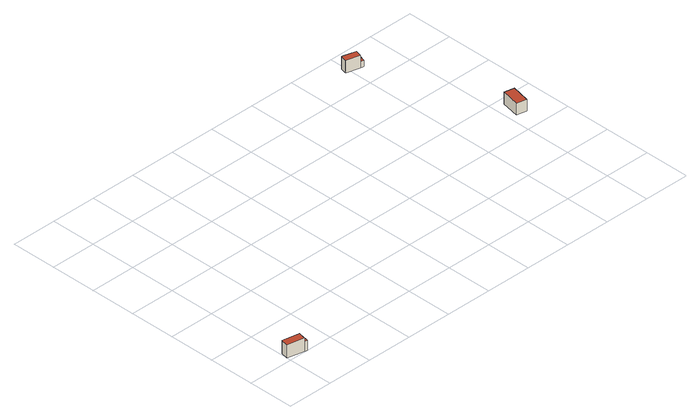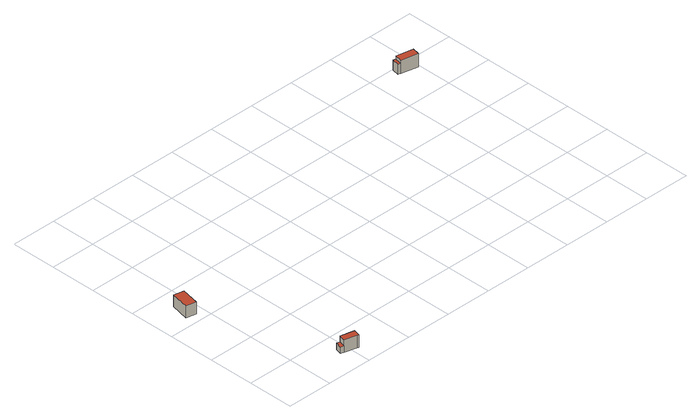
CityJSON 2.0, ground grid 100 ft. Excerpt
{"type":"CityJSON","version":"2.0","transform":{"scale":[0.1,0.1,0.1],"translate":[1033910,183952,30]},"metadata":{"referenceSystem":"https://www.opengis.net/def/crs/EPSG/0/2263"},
"CityObjects":{
"building1":{"type":"Building","attributes":{"name":"Bldg_4210006680","BIN":"4254436"},"geometry":[{"type":"MultiSurface","lod":"2","boundaries":[[[0,1,2,3,4,5,6]],[[7,8,9,10]],[[11,12,13,14,15]],[[7,14,13,8]],[[7,10,6,5]],[[15,14,5,4]],[[11,15,4,3]],[[12,11,3,2]],[[13,12,2,1]],[[9,8,1,0]],[[10,9,0,6]]],"semantics":{"surfaces":[{"type":"GroundSurface"},{"type":"RoofSurface","BIN":"4254436"},{"type":"WallSurface"}],"values":[0,1,1,2,2,2,2,2,2,2,2]}}]},
"building2":{"type":"Building","attributes":{"name":"Bldg_4210010250","BIN":"4254060"},"geometry":[{"type":"MultiSurface","lod":"2","boundaries":[[[16,17,18,19,20,21,22,23]],[[24,25,26,27]],[[28,29,30,31,32,33]],[[24,33,32,25]],[[24,27,23,22]],[[28,33,22,21]],[[29,28,21,20]],[[30,29,20,19]],[[31,30,19,18]],[[32,31,18,17]],[[26,25,17,16]],[[27,26,16,23]]],"semantics":{"surfaces":[{"type":"GroundSurface"},{"type":"RoofSurface","BIN":"4254060"},{"type":"WallSurface"}],"values":[0,1,1,2,2,2,2,2,2,2,2,2]}}]},
"building3":{"type":"Building","attributes":{"name":"Bldg_4210013450","BIN":"4254067"},"geometry":[{"type":"MultiSurface","lod":"2","boundaries":[[[34,35,36,37]],[[38,39,40,41]],[[38,41,37,36]],[[39,38,36,35]],[[40,39,35,34]],[[41,40,34,37]]],"semantics":{"surfaces":[{"type":"GroundSurface"},{"type":"RoofSurface","BIN":"4254067"},{"type":"WallSurface"}],"values":[0,1,2,2,2,2]}}]}
},
"vertices":[
[431,4,8],[373,15,8],[4,89,8],[37,255,8],[406,182,8],[403,167,8],[461,156,8],[403,167,229],[373,15,229],[431,4,229],[461,156,229],[37,255,301],[4,89,301],[373,15,301],[403,167,301],[406,182,301],
[7229,5391,56],[7159,5409,56],[6862,5484,56],[6868,5509,56],[6898,5629,56],[6940,5619,56],[7196,5554,56],[7266,5536,56],[7196,5554,196],[7159,5409,196],[7229,5391,196],[7266,5536,196],[6940,5619,329],[6898,5629,329],[6868,5509,329],[6862,5484,329],[7159,5409,329],[7196,5554,329],
[8348,2385,39],[8128,2433,39],[8216,2837,39],[8436,2789,39],[8216,2837,296],[8128,2433,296],[8348,2385,296],[8436,2789,296]
]}
